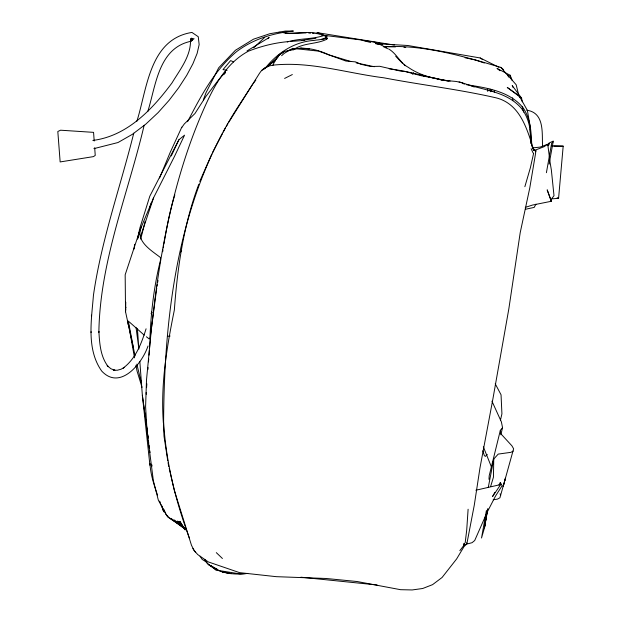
<?xml version="1.0" encoding="UTF-8"?>
<svg xmlns="http://www.w3.org/2000/svg" width="621" height="621" viewBox="0 0 621 621"><rect width="100%" height="100%" fill="white"/><g stroke="black" fill="none" stroke-linecap="round" stroke-linejoin="round"><path stroke-width="0.93" d="M494.3 92.343L494.3 90.433M92.832 140.424C127.158 136.139 152.448 109.288 172.017 82.888C179.663 70.157 190.352 56.868 190.523 41.428L194.101 38.681L190.655 38.875L190.445 41.382L191.19 41.312L190.639 40.939L190.445 41.382C158.324 48.446 155.863 85.939 147.751 111.625M157.493 495.038C154.008 484.791 150.468 474.25 149.964 463.375M148.015 345.982C142.356 363.231 120.14 391.005 101.665 371.016C86.28 349.212 91.473 320.195 93.437 295.324C101.386 240.04 120.288 187.224 133.756 133.197M464.384 543.934L463.903 545.347L464.174 543.305L463.903 545.347L459.85 550.641M91.062 332.546L91.085 331.676M91.419 315.856L91.442 315.165M169.207 468.358L174.245 490.078L191.47 545.246L194.062 550.462L197.742 554.576L208.283 561.912L239.574 572.647L276.337 576.676L326.087 578.485L357.137 581.528L400.545 589.686L412.181 589.95L422.699 588.498L432.573 584.648L442.09 577.468L456.652 558.9L464.019 546.604L466.402 544.338L467.279 541.574L474.297 505.067L479.979 467.869L492.927 398.791L508.847 308.784L520.212 232.634L529.767 187.984L535.612 153.154L535.706 150.406L533.718 150.173C527.283 129.385 520.212 103.886 496.14 97.854C459.074 89.339 421.154 84.945 383.801 77.796C346.735 73.185 309.53 60.842 271.92 65.283C266.937 66.3 262.14 68.853 259.469 73.34L228.823 122.19M488.975 479.319L489.185 475.818L500.34 430.353L502.544 427.675L501.403 421.946L491.956 401.166M125.76 308.94L125.543 311.781L135.13 355.911M146.564 387.651L146.851 383.825M147.93 369.487L148.077 367.578M148.504 361.841L148.722 358.977M149.009 355.15L149.366 350.376M149.506 348.459L150.53 335.107L156.74 288.082M552.31 198.829L558.582 198.324L563.185 146.16L553.746 146.183M125.784 302.21L125.543 311.781L125.17 274.769L136.822 239.659L141.541 226.448L153.604 197.703L174.47 156.445L184.538 135.168L178.895 139.772L149.808 196.205L139.919 227.876L137.435 239.062L139.43 231.765L137.924 238.254M350.694 61.463L329.192 54.99C316.392 48.857 301.643 45.807 287.919 50.72C280.11 51.621 275.483 58.545 272.961 65.337M134.058 249.052L134.617 244.286M154.932 299.198L151.571 327.228L146.517 379.734L145.593 406.67L147.099 431.851L153.348 480.623L158.355 500.231L167.561 516.889L178.048 523.503M465.191 542.707L466.72 529.938L468.11 509.228M533.191 149.731L533.447 147.806L540.099 147.099L548.902 143.824M534.402 150.36L532.663 147.604L534.339 150.779L531.793 146.075M155.009 298.748C163.633 232.852 177.699 167.15 205.046 106.276C214.726 84.782 226.844 62.628 248.439 51.17C261.107 46.257 274.272 42.857 287.826 41.669M486.367 510.71L481.523 538.019L484.465 527.842L487.508 509.686M548.661 145.469L549.011 143.055L553.28 141.06L549.088 164.208M157.051 286.172L157.369 284.255M157.68 282.345L157.99 280.428M162.679 251.73L162.989 249.821M163.307 247.903L163.618 245.994M163.928 244.076C166.739 227.534 169.781 210.923 174.843 194.909M487.423 509.67L484.465 527.842L487.889 508.506M503.856 483.961L503.173 486.359L513.614 448.773L511.898 445.793L500.588 433.505L500.34 430.353M546.41 172.7L551.627 143.311L553.07 141.883M488.261 487.516L493.749 459.059L498.228 454.091L510.904 452.336L513.218 451.071M181.72 127.592L184.321 123.928L194.963 113.519L205.893 96.426L218.476 79.985L225.493 71.904L223.832 74.722M524.861 186.696L530.365 167.802L533.641 153.24M500.41 420.339L501.923 413.85L501.046 394.801L495.224 383.77M500.86 434.762L502.544 427.675M140.719 239.069L145.167 221.301M136.892 121.242C147.177 88.624 149.482 39.193 191.936 32.432L198.254 36.724L199.155 44.611L197.121 53.445L192.914 63.753L186.735 75.312L178.747 87.654L169.137 100.276L158.091 112.634L145.772 124.161L132.358 134.322L117.99 142.535L93.903 148.636M144.15 125.279C128.035 193.962 99.911 260.983 98.871 332.344L98.886 331.482C99.616 343.568 100.423 356.796 108.264 366.677L107.138 365.622L110.934 368.765L114.908 370.279L113.255 370.116L117.26 370.256L121.064 369.231L124.464 367.298L123.222 368.067C135.844 358.604 141.495 343.304 146.082 328.796M141.541 226.448C134.602 240.653 150.957 250.193 160.389 257.467L160.552 259.974C154.148 285.334 151.027 311.369 149.979 337.475L149.288 338.988L146.385 336.776M504.803 480.623L505.44 478.248L499.913 497.794L497.351 499.16L493.183 499.734M490.714 486.235L493.447 477.161L493.749 459.059M198.821 184.235C183.669 224.453 177.459 267.309 174.354 309.988C166.793 347.116 160.482 385.004 163.385 423.01M151.105 313.784L151.695 312.021A3.804 0.916 15.6 0 0 152.098 312.604M140.82 235.794L153.604 197.703M149.863 206.987L151.369 202.547M225.066 72.23L224.67 73.402L225.485 72.052M203.339 99.911L205.986 92.801L218.67 67.821L235.452 50.247L253.492 39.185L269.856 33.713L285.373 31.058L293.399 31.05C272.953 33.092 252.957 39.193 236.438 51.745C214.276 70.437 200.738 96.387 187.581 121.708M412.748 74.442L413.423 72.649M485.979 514.918L474.692 540.542L472.038 542.7L465.851 544.307M486.678 513.179L495.465 496.148L502.117 485.7L500.332 482.455L498.966 484.931M159.581 177.986L169.952 152.945L181.813 127.119M199.737 181.472L211.808 154.047M466.534 544.112L466.216 544.485L466.953 542.839M171.303 155.941L178.895 139.772M212.638 152.316L222.388 133.748M223.273 132.063L225.485 127.841M535.939 204.169L534.207 207.406L525.335 209.285M494.859 492.36L492.585 496.49L500.705 484.543L500.332 482.455M226.44 126.226L227.868 123.804M466.216 544.485L466.713 543.654M252.848 83.99L236.547 109.063C177.746 201.553 164.231 314.428 163.61 421.799C165.885 461.721 175.596 501.093 189.568 538.508M275.864 59.476L279.341 54.811L283.129 52.211M525.257 207.406L532.399 205.085L551.339 201.274L550.819 199.853L554.002 195.708L551.347 169.929L549.538 159.077M253.384 83.245L255.79 80.202M264.802 68.791C276.718 53.313 294.183 41.685 314.063 40.427C318.301 39.519 323.549 40.186 326.809 36.779L326.925 35.995L325.288 35.964M387.752 48.741L385.121 47.53M282.827 32.626C294.082 34.334 305.586 31.027 316.733 33.27L317.261 32.672L394.382 45.046M487.26 454.425L485.42 456.388L484.349 455.62L482.781 450.753M268.101 66.191L275.708 59.189M253.803 47.763L264.763 37.26M267.899 66.113L271.369 62.938L263.149 69.707M281.624 55.711L284.139 53.414L292.646 48.384L318.596 51.116M266.556 67.394L277.905 57.318M267.736 38.727L269.18 37.501L247.026 50.93M261.907 70.227L265.866 67.371M284.597 78.44L292.344 74.551M279.341 54.811L283.355 52.117M270.469 63.932L275.188 60.99M293.073 49.998C303.18 42.492 316.167 44.565 326.786 39.224L327.127 38.393L326.367 36.305L321.22 34.939M549.484 143.723L547.908 144.491L548.11 145.772M534.254 150.507L544.376 146.572L547.225 144.32L547.963 145.989L549.422 157.191M287.919 50.72L294.928 49.261M500.705 484.543L475.872 490.225M287.267 41.964C299.19 38.223 312.293 39.519 324.03 35.451L322.765 34.644L316.733 33.27M563.185 146.16L551.471 145.788M301.589 40.466L315.91 38.285M375.526 43.641L407.795 45.496L480.196 57.963L498.966 67.316M167.499 336.272L170.115 336.008M247.142 573.47C232.596 575.395 213.011 572.927 204.433 559.389M321.686 39.232L324.527 38.976M290.636 41.444L304.686 40.381M290.488 33.518L306.037 32.913M319.481 51.442L345.944 61.052L355.46 61.875L361.08 64.32L370.784 66.501L379.726 66.3L400.561 71.097L404.83 71.423L421.154 75.723L436.369 78.502L442.23 80.202L456.179 81.46L462.265 82.756C482.005 90.224 505.665 90.914 520.646 107.472C529.154 117.392 531.227 130.821 530.66 143.482M247.725 573.424L240.032 573.913L215.712 570.024L211.132 565.514M278.674 32.393L280.226 32.315M395.492 46.886L383.359 46.722C423.584 44.44 462.785 56.193 500.976 67.417L503.235 69.436L503.662 71.268M375.814 43.625L379.967 44.471L386.231 47.607M308.746 33.053L310.554 33.154M312.363 33.247L314.172 33.34M285.132 33.332L289.611 33.581M377.622 43.827L382.373 44.386M533.097 152.991L531.118 148.683M442.23 80.202L447.438 80.769M227.115 70.313L223.017 69.614L230.632 60.586L233.589 61.906M322.881 35.172L360.77 39.915L370.613 42.476M300.913 577.204L377.087 584.966M315.965 33.503L318.643 33.845M362.571 40.334L376.373 42.469M466.495 84.704C486.585 87.786 509.399 91.132 523.076 107.728C530.559 118.766 531.335 132.552 531.731 145.461M389.196 68.838C409.821 71.221 429.608 78.052 450.14 81.072M374.323 66.726L356.12 62.868M403.906 47.25L405.785 47.522M557.122 197.75L558.628 197.975M325.482 38.122L327.391 38.432M324.077 38.3L326.941 38.758M448.564 81.025C434.529 78.82 420.161 75.669 408.339 67.371C400.087 63.039 396.571 53.414 388.63 48.95M526.771 110.212C544.811 112.75 541.892 133.375 542.552 146.284M465.005 57.769L475.337 59.934L484.333 63M378.158 42.833L379.99 43.222M459.066 81.925L462.265 82.756M462.179 83.393L464.694 84.052M472.581 86.389L474.32 86.862L470.64 85.675M535.76 151.78L535.776 150.538M317.261 32.672L319.473 33.247L319.931 34.225M208.33 564.528L218.064 569.837L208.493 564.582M419.726 74.357L424.748 76.305M205.466 561.438L202.182 559.436L200.055 556.214M169.222 517.867L183.932 528.122M480.196 57.963L482.175 59.29M190.453 40.629L190.888 40.924M190.655 38.875L192.2 39.915M190.973 39.418L192.13 40.202M168.307 516.656L165.861 514.351L163.89 509.461M170.682 518.302L174.641 521.042M171.093 518.644L182.83 527.4M144.212 335.123L129.168 321.825L128.027 321.662L128.167 324.643M499.975 70.724L497.017 68.403L510.159 75.242L512.263 80.598M402.555 63.42L395.701 56.239M403.945 64.584L405.327 65.756M174.493 519.971L184.794 528.867M216.31 552.643L222.427 558.496M184.817 528.743L177.59 521.081L184.46 528.525M208.074 564.318L205.411 561.167L204.775 559.513M500.976 67.417L506.907 74.497M183.389 527.05L178.747 521.407L185.252 529.954L179.834 521.33L184.623 529.271M192.875 548.553L195.646 552.457M508.669 77.082L507.272 74.582L516.191 84.782L518.651 94.788M535.535 150.461L535.799 150.957M513.024 87.351L512.216 85.605L521.578 98.102L522.292 101.797M161.926 505.929L163.812 511.743L160.878 504.283M483.34 446.802L491.545 467.256M500.06 493.819L500.689 495.372M163.812 511.735L162.95 509.577M191.703 38.067L192.378 39.752M159.682 501.108L160.591 503.546M551.339 201.274L547.179 189.84L550.819 199.853M142.03 387.333L137.008 370.916L135.945 365.303M485.87 515.577L486.39 517.363M519.707 97.699L519.21 95.898L507.256 87.46L521.578 98.102L519.21 95.898L527.376 110.406L530.613 129.261M522.191 106.719L523.674 112.129M136.853 364.154L141.604 383.863M168.765 466.464L168.043 462.684M510.873 78.611L510.159 75.242L510.361 77.128M125.799 307.876L125.442 305.974L125.752 307.876M128.33 321.142L133.212 346.743M134.532 357.828L127.965 321.15M167.755 460.79L164.014 436.19L163.47 424.896M147.503 432.697L142.349 395.305L139.841 361.554M147.767 434.622L148.163 437.495M148.124 438.457L142.349 395.305L149.933 465.315M148.357 440.196L148.768 443.254M149.024 445.172L149.413 448.052M149.762 450.699L150.018 452.608M151.594 464.353L151.85 466.27L151.609 464.469M490.047 89.098L490.38 91.737M136.015 327.337L138.91 349.033L137.404 328.757M512.55 97.846L512.853 100.672M94.198 141.006L93.569 132.358L60.586 130.208L57.815 131.505L60.152 161.934L93.429 156.624L95.238 155.413L94.687 147.728M530.024 128.803L530.606 140.695M487.648 88.578L487.726 91.396M146.207 392.433L146.245 394.296M491.731 89.447L491.747 91.334M181.635 250.783A27.099 9.664 -75.4 0 1 180.447 251.955M225.493 71.904L225.159 72.626L225.524 71.935M301.169 48.174L299.702 48.322L309.429 48.834L301.169 48.174M231.105 573.649L222.147 571.77L231.105 573.649"/></g></svg>
